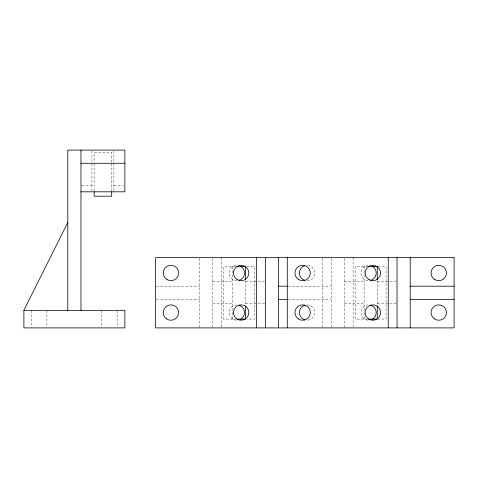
<?xml version="1.0" encoding="UTF-8"?>
<svg xmlns="http://www.w3.org/2000/svg" width="478" height="478" viewBox="0 0 478 478"><rect width="100%" height="100%" fill="white"/><g stroke="black" fill="none" stroke-linecap="round" stroke-linejoin="round"><path stroke-width="0.36" stroke-dasharray="2.39 1.79" d="M81.696 185.225L91.943 185.225M113.889 185.225L123.402 185.225M235.343 266.437L223.638 266.437L223.638 319.113L235.343 319.113M247.048 266.437L254.362 266.437L254.362 319.113L247.048 319.113M367.767 266.437L355.327 266.437L355.327 319.113L367.767 319.113M378.008 266.437L386.057 266.437L386.057 319.113L378.008 319.113M212.662 281.685L232.416 281.685M245.584 281.685L264.609 281.685M344.357 281.685L364.111 281.685M377.279 281.685L396.304 281.685M156.336 286.191L199.493 286.191M288.031 286.191L331.188 286.191M156.336 299.359L199.493 299.359M288.031 299.359L331.188 299.359M212.662 303.638L232.416 303.638M245.584 303.638L265.338 303.638M344.357 303.638L364.111 303.638M377.279 303.638L397.033 303.638M377.279 280.496L377.279 305.054M364.111 266.437L364.111 319.113M353.134 257.66L353.134 327.896M344.357 258.395L344.357 327.155M331.188 258.389L331.188 327.161M322.405 258.389L322.405 327.161M245.584 280.496L245.584 305.054M232.416 266.437L232.416 319.113M221.439 257.66L221.439 327.896M212.662 258.395L212.662 327.155M199.493 258.389L199.493 327.161M117.14 310.336L117.14 327.161M113.889 150.851L113.889 191.809M111.697 162.383L111.697 152.303L94.136 152.303L94.136 162.383M111.697 163.733L111.697 190.841M101.778 310.336L101.778 327.161M94.136 163.733L94.136 190.841M91.943 150.851L91.943 191.809M46.928 310.336L46.928 327.161M31.56 310.336L31.56 327.161M236.849 280.676A7.684 7.684 0 0 1 229.171 273.338A7.684 7.684 0 0 1 236.156 265.344M236.156 320.206A7.684 7.684 0 0 1 229.171 312.212A7.684 7.684 0 0 1 236.849 304.874M307.754 265.344A7.684 7.684 0 0 1 314.739 273.338A7.684 7.684 0 0 1 307.061 280.676M307.061 304.874A7.684 7.684 0 0 1 314.739 312.212A7.684 7.684 0 0 1 307.754 320.206M367.851 280.646A7.684 7.684 0 0 1 367.851 265.344M367.851 320.206A7.684 7.684 0 0 1 367.851 304.904"/><path stroke-width="0.72" d="M23.9 310.336L124.866 310.336L124.866 327.896L23.9 327.896L23.9 310.336L67.798 222.539M80.967 163.273L124.866 163.273M80.967 191.809L124.866 191.809L124.866 150.104L67.798 150.104L67.798 310.336M236.807 266.437L245.584 266.437L245.584 279.755M368.496 266.437L376.545 266.437M278.507 286.191L287.439 286.191M410.202 286.191L454.1 286.191M278.507 299.359L287.439 299.359M410.202 299.359L454.1 299.359M236.807 319.113L245.584 319.113L245.584 305.795M368.496 319.113L376.545 319.113M410.202 257.66L410.202 327.896M397.033 257.66L397.033 327.896M388.255 257.66L388.255 327.896M377.279 266.437L377.279 279.755M377.279 305.795L377.279 319.113M287.29 257.66L287.29 327.896M278.507 257.66L278.507 327.896M265.338 257.66L265.338 327.896M256.561 257.66L256.561 327.896M111.697 191.821L111.697 196.201L94.136 196.201L94.136 191.821M80.967 150.104L80.967 310.336M240.374 266.168A7.684 7.684 0 0 1 238.958 280.383M238.958 305.173A7.684 7.684 0 0 1 240.374 319.382M304.952 280.383A7.684 7.684 0 0 1 304.952 265.607M304.952 319.943A7.684 7.684 0 0 1 304.952 305.173M372.069 266.168A7.684 7.684 0 0 1 370.653 280.383M370.653 305.173A7.684 7.684 0 0 1 372.069 319.382M454.1 257.66L155.595 257.66L155.595 327.896L454.1 327.896L454.1 257.66M237.309 279.648A7.684 7.684 0 0 0 248.835 272.998A7.684 7.684 0 0 0 237.309 266.342A7.684 7.684 0 0 0 237.309 279.648M237.309 319.208A7.684 7.684 0 0 0 248.835 312.558A7.684 7.684 0 0 0 237.309 305.902A7.684 7.684 0 0 0 237.309 319.208M167.097 279.648A7.684 7.684 0 0 0 178.617 272.998A7.684 7.684 0 0 0 167.097 266.342A7.684 7.684 0 0 0 167.097 279.648M166.511 318.838A7.684 7.684 0 0 0 178.587 313.245A7.684 7.684 0 0 0 167.706 305.585A7.684 7.684 0 0 0 166.511 318.838M434.914 279.648A7.684 7.684 0 0 0 446.44 272.998A7.684 7.684 0 0 0 434.914 266.342A7.684 7.684 0 0 0 434.914 279.648M434.335 318.838A7.684 7.684 0 0 0 446.41 313.245A7.684 7.684 0 0 0 435.53 305.585A7.684 7.684 0 0 0 434.335 318.838M369.004 279.648A7.684 7.684 0 0 0 380.53 272.998A7.684 7.684 0 0 0 369.004 266.342A7.684 7.684 0 0 0 369.004 279.648M369.004 319.208A7.684 7.684 0 0 0 380.53 312.558A7.684 7.684 0 0 0 369.004 305.902A7.684 7.684 0 0 0 369.004 319.208M298.792 279.648A7.684 7.684 0 0 0 310.312 272.998A7.684 7.684 0 0 0 298.792 266.342A7.684 7.684 0 0 0 298.792 279.648M298.206 318.838A7.684 7.684 0 0 0 310.282 313.245A7.684 7.684 0 0 0 299.401 305.585A7.684 7.684 0 0 0 298.206 318.838"/></g></svg>
